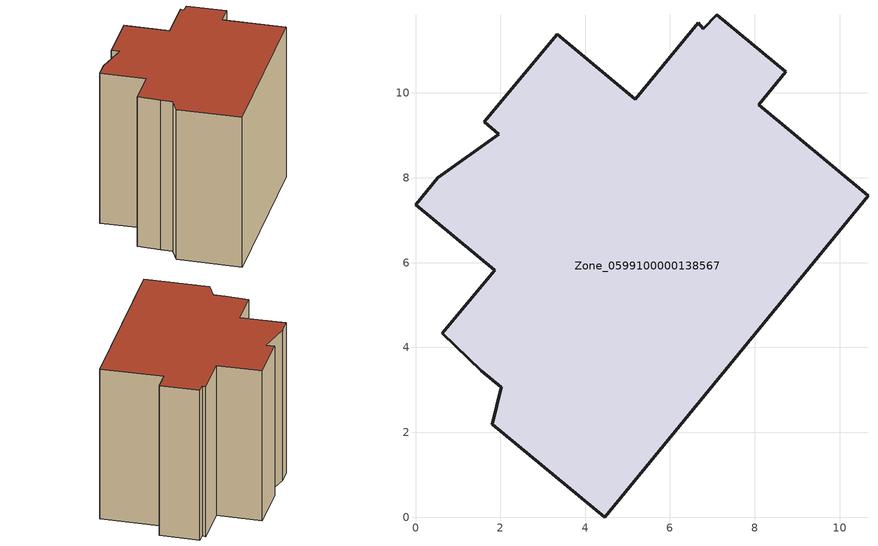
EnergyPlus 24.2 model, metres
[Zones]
Zone_0599100000138567
 floor ground (C_G): 6.67,11.65 6.79,11.52 7.1,11.84 8.73,10.5 8.09,9.72 10.67,7.58 4.46,0 1.81,2.19 2.02,3.06 1.55,3.45 0.63,4.33 1.87,5.82 0,7.37 0.53,8 1.97,9.03 1.62,9.32 3.34,11.39 5.18,9.86 z0
 wall outside (C_F): 4.46,0 10.67,7.58 8.09,9.72 8.73,10.5 7.1,11.84 6.79,11.52 6.67,11.65 5.18,9.86 3.34,11.39 1.62,9.32 1.97,9.03 0.53,8 0,7.37 1.87,5.82 0.63,4.33 1.55,3.45 2.02,3.06 1.81,2.19 4.46,0 z0:8.66
 roof outside (C_R): 6.79,11.52 6.67,11.65 5.18,9.86 3.34,11.39 1.62,9.32 1.97,9.03 0.53,8 0,7.37 1.87,5.82 0.63,4.33 1.55,3.45 2.02,3.06 1.81,2.19 4.46,0 10.67,7.58 8.09,9.72 8.73,10.5 7.1,11.84 z8.66
[BUILDING]
Pand.0599100000138567: North Axis=0; Terrain=City; Loads Convergence Tolerance Value=0.04; Temperature Convergence Tolerance Value=0.4; Solar Distribution=FullExterior; Maximum Number of Warmup Days=25; Minimum Number of Warmup Days=1
[Site:Location]
Rotterdam.The.Hague.AP_ZH_NLD Design_Conditions: Latitude=51.96; Longitude=4.45; Time Zone=1; Elevation=-4.5
[SITE:GROUNDTEMPERATURE:BUILDINGSURFACE]
18, 18, 18, 18, 18, 18, 18, 18, 18, 18, 18, 18
[MATERIAL] Thermal Absorptance=0.9; Solar Absorptance=0.7; Visible Absorptance=0.7
Name | Roughness | Thickness | Conductivity | Density | Specific Heat
G.TC.1946 | MediumSmooth | 0.15 | 1 | 540 | 1210
F.TC.1946 | Rough | 0.3 | 0.857143 | 1920 | 840
R.TC.1946 | MediumRough | 0.2 | 0.909091 | 1500 | 1000
[CONSTRUCTION]
C_G: G.TC.1946
C_F: F.TC.1946
C_R: R.TC.1946
[ZONE]
Zone_0599100000138567: Type=1; Multiplier=1; Ceiling Height=Autocalculate; Volume=Autocalculate; Floor Area=autocalculate; Part of Total Floor Area=Yes
[ZONEINFILTRATION:DESIGNFLOWRATE]
Infil_Zone_0599100000138567: Zone or ZoneList or Space or SpaceList=Zone_0599100000138567; Schedule=AlwaysOn; Design Flow Rate Calculation Method=Flow/Area; Flow Rate per Floor Area=0.003; Constant Term Coefficient=1; Temperature Term Coefficient=0; Velocity Term Coefficient=0; Velocity Squared Term Coefficient=0
[HVACTEMPLATE:ZONE:IDEALLOADSAIRSYSTEM]
Zone_0599100000138567: Maximum Heating Supply Air Temperature=50; Minimum Cooling Supply Air Temperature=13; Maximum Heating Supply Air Humidity Ratio=0.0156; Minimum Cooling Supply Air Humidity Ratio=0.0077; Heating Limit=NoLimit; Cooling Limit=NoLimit; Dehumidification Control Type=ConstantSensibleHeatRatio; Cooling Sensible Heat Ratio=0.7; Dehumidification Setpoint=60; Humidification Control Type=None; Humidification Setpoint=30; Outdoor Air Method=None; Outdoor Air Flow Rate per Person=0.00944; Outdoor Air Flow Rate per Zone Floor Area=0; Outdoor Air Flow Rate per Zone=0; Demand Controlled Ventilation Type=None; Outdoor Air Economizer Type=NoEconomizer; Heat Recovery Type=None; Sensible Heat Recovery Effectiveness=0.7; Latent Heat Recovery Effectiveness=0.65
[ZONECONTROL:THERMOSTAT]
ThermostatControl_Zone_0599100000138567: Zone or ZoneList=Zone_0599100000138567; Control Type Schedule=DualSetpointControlType; Control 1=Thermostat_Zone_0599100000138567; Temperature Difference Between Cutout And Setpoint=0
[THERMOSTATSETPOINT:DUALSETPOINT]
Thermostat_Zone_0599100000138567: Heating Setpoint Temperature Schedule=HeatingSetpoint_Zone_0599100000138567; Cooling Setpoint Temperature Schedule=CoolingSetpoint_Zone_0599100000138567
[SCHEDULE:COMPACT]
HeatingSetpoint_Zone_0599100000138567: Through: 12/31, For: AllDays, Until: 24:00, 21
CoolingSetpoint_Zone_0599100000138567: Through: 12/31, For: AllDays, Until: 24:00, 24
DualSetpointControlType: Through: 12/31, For: AllDays, Until: 24:00, 4
AlwaysOn: Through: 12/31, For: AllDays, Until: 24:00, 1
